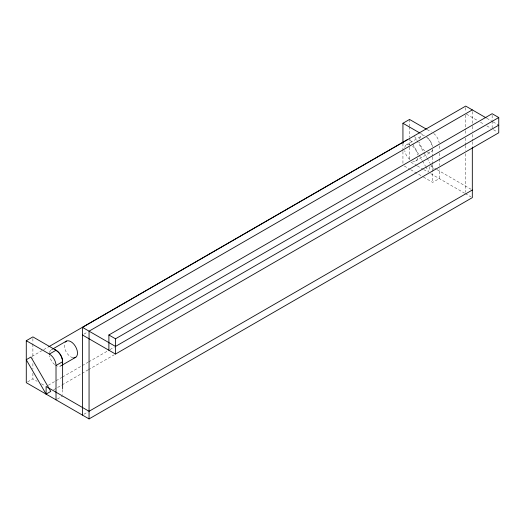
<?xml version="1.0" encoding="UTF-8"?>
<svg xmlns="http://www.w3.org/2000/svg" width="525" height="525" viewBox="0 0 525 525"><rect width="100%" height="100%" fill="white"/><g stroke="black" fill="none" stroke-linecap="round" stroke-linejoin="round"><path stroke-width="0.39" stroke-dasharray="2.62 1.97" d="M31.927 356.449L42.991 350.063M43.7 349.65L48.254 347.018M51.109 349.939L52.526 349.118M406.284 144.874L421.641 136.008M83.869 334.162L87.419 332.115M27.608 381.911L32.891 378.86L37.137 381.314M60.441 366.102L61.858 365.282M415.616 161.044L430.973 152.178M48.234 385.258L61.72 377.475M62.429 377.062L87.983 362.316M88.692 361.902L107.146 351.251M109.987 349.611L114.24 347.15M53.622 389.78L61.72 385.107M62.134 384.864L87.983 369.941M88.397 369.705L114.24 354.782M57.343 399.079L62.626 396.027M423.465 177.069L432.672 182.385L439.281 178.572L439.281 168.761M83.869 414.284L88.128 411.823M486.8 118.256L492.424 121.505M493.126 121.912L498.048 124.753M466.417 114.122L477.658 120.612M480.473 122.233L483.984 124.268M486.8 125.888L491.019 128.323M493.461 129.734L497.431 132.024M427.061 129.55L431.268 131.978M420.459 133.37L424.659 135.791M430.776 166.031L436.406 169.28M437.115 169.687L470.912 189.203M410.957 162.218L416.62 165.487M417.329 165.9L422.992 169.168M423.701 169.575L427.954 172.029M430.776 173.663L464.572 193.174M465.275 193.581L470.997 196.882M404.348 166.038L410.018 169.306M410.721 169.713L422.756 176.662M41.39 383.762L44.927 385.809M414.586 136.454L423.504 151.896M423.905 152.598L426.746 157.513M427.153 158.215L429.988 163.131M430.395 163.833L433.637 169.45M410.32 139.853L412.348 143.364M412.748 144.067L418.832 154.599M419.232 155.302L422.074 160.21M422.481 160.912L425.316 165.828M425.723 166.53L428.964 172.148M492.142 115.316L492.142 120.14M492.142 120.94L492.142 128.172M472.316 111.536L472.316 125.482M472.316 126.302L472.316 131.217M472.316 134.498L472.316 141.061M472.316 141.881L472.316 146.803M465.708 107.612L465.708 112.186M465.708 115.106L465.708 129.865M465.708 130.686L465.708 134.787M465.708 138.068L465.708 144.624M465.708 145.445L465.708 150.367M465.708 153.648L465.708 192.189M439.281 145.871L439.281 149.96M439.281 153.228L439.281 158.13M439.281 158.95L439.281 165.487M432.672 149.684L432.672 156.227M432.672 157.041L432.672 163.583M432.672 164.397L432.672 182.385M429.365 166.74L429.365 171.321M409.546 119.438L409.546 125.895M409.546 126.702L409.546 137.189M409.546 137.996L409.546 159.79M402.938 143.43L402.938 150.688M402.938 151.495L402.938 164.41M62.626 389.484L62.626 394.393M32.891 338.507L32.891 343.35M32.891 344.157L32.891 358.687M32.891 363.523L32.891 369.173M32.891 373.209L32.891 378.86M417.657 158.137A9.345 5.394 60 0 1 412.571 161.077M409.822 159.488A9.345 5.394 60 0 1 404.729 150.675M404.729 147.499A9.345 5.394 60 0 1 409.822 144.559M412.571 146.147A9.345 5.394 60 0 1 417.657 154.96M432.528 149.553A9.345 5.394 60 0 1 427.435 152.493M424.692 150.905A9.345 5.394 60 0 1 419.6 142.091M419.6 138.915A9.345 5.394 60 0 1 424.023 135.798M433.702 133.481A9.345 5.394 60 0 1 439.195 142.99M61.74 364.993A9.345 5.394 60 0 1 57.396 366.135M54.646 364.547A9.345 5.394 60 0 1 49.553 355.733M49.553 352.557A9.345 5.394 60 0 1 52.717 349.361M72.929 357.728A9.345 5.394 60 0 1 66.216 351.993A9.345 5.394 60 0 1 64.601 343.304M427.094 137.294L426.753 137.045L430.736 141.533L432.528 146.377L430.487 141.113L427.094 137.294"/><path stroke-width="0.79" d="M472.316 147.623L472.316 197.643L89.06 418.917L26.283 382.673L26.283 340.705L32.891 336.892L56.017 350.247C59.883 352.669 62.455 357.138 62.626 361.692L62.626 388.671M402.938 143.43L402.938 123.25L409.546 119.438L426.366 129.15M48.667 346.782L407.794 139.44M82.451 415.104L82.451 327.357L465.708 106.083L486.098 117.849M53.012 348.836L66.465 341.066M26.283 340.705L49.409 354.06L56.017 350.247C59.876 352.675 62.449 357.131 62.626 361.692A9.345 5.394 60 0 1 62.304 363.864M472.316 109.896L89.06 331.17L89.06 418.917M56.017 399.84L56.017 365.505L62.626 361.692M108.885 350.247L108.885 334.983L492.142 113.715L498.75 117.528L498.75 132.786L115.493 354.06L82.451 334.983M62.344 365L75.797 357.236M108.885 334.983L115.493 338.802L498.75 117.528M498.75 125.16L115.493 346.428L82.451 327.357M46.108 394.117L50.781 391.42L30.922 357.026L26.25 359.723L46.108 394.117L46.108 386.492L89.06 411.285L472.316 190.017M402.938 123.25L419.757 132.963M115.493 338.802L115.493 354.06M54.646 349.617A9.345 5.394 60 0 1 56.017 350.247M65.166 342.175A9.345 5.394 60 0 1 75.311 346.172A9.345 5.394 60 0 1 74.773 357.709M74.189 357.807A9.345 5.394 60 0 1 73.572 357.814M49.409 354.06A9.345 5.394 60 0 1 56.017 365.505"/></g></svg>
